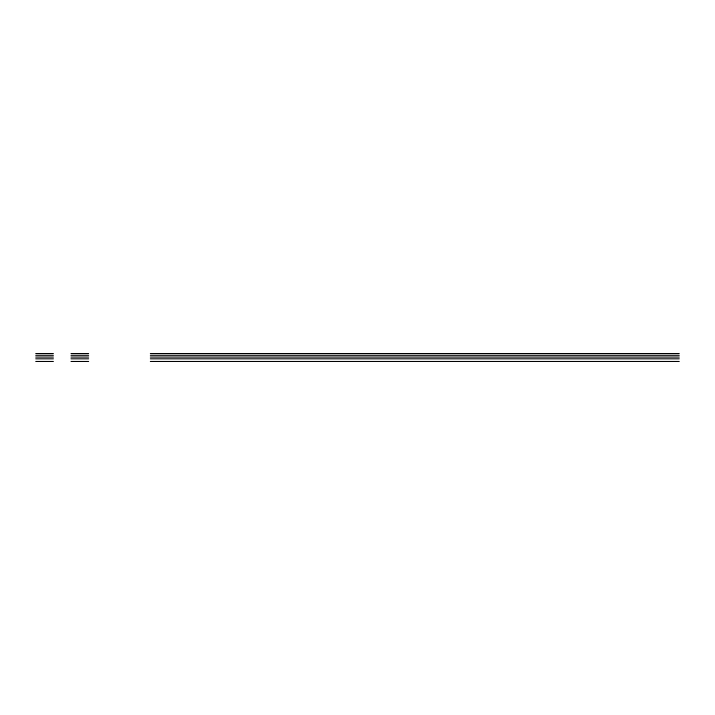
<?xml version="1.0" encoding="UTF-8"?>
<svg xmlns="http://www.w3.org/2000/svg" width="715" height="715" viewBox="0 0 715 715"><rect width="100%" height="100%" fill="white"/><g stroke="black" fill="none" stroke-linecap="round" stroke-linejoin="round"><path stroke-width="1.07" d="M35.75 353.532L53.384 353.532M71.008 353.532L88.642 353.532M150.347 353.532L679.25 353.532M35.75 355.292L53.384 355.292M71.008 355.292L88.642 355.292M150.347 355.292L679.25 355.292M35.75 357.062L53.384 357.062M71.008 357.062L88.642 357.062M150.347 357.062L679.25 357.062M35.75 358.823L53.384 358.823M71.008 358.823L88.642 358.823M150.347 358.823L679.25 358.823M35.75 361.468L53.384 361.468M71.008 361.468L88.642 361.468M150.347 361.468L679.25 361.468"/></g></svg>
